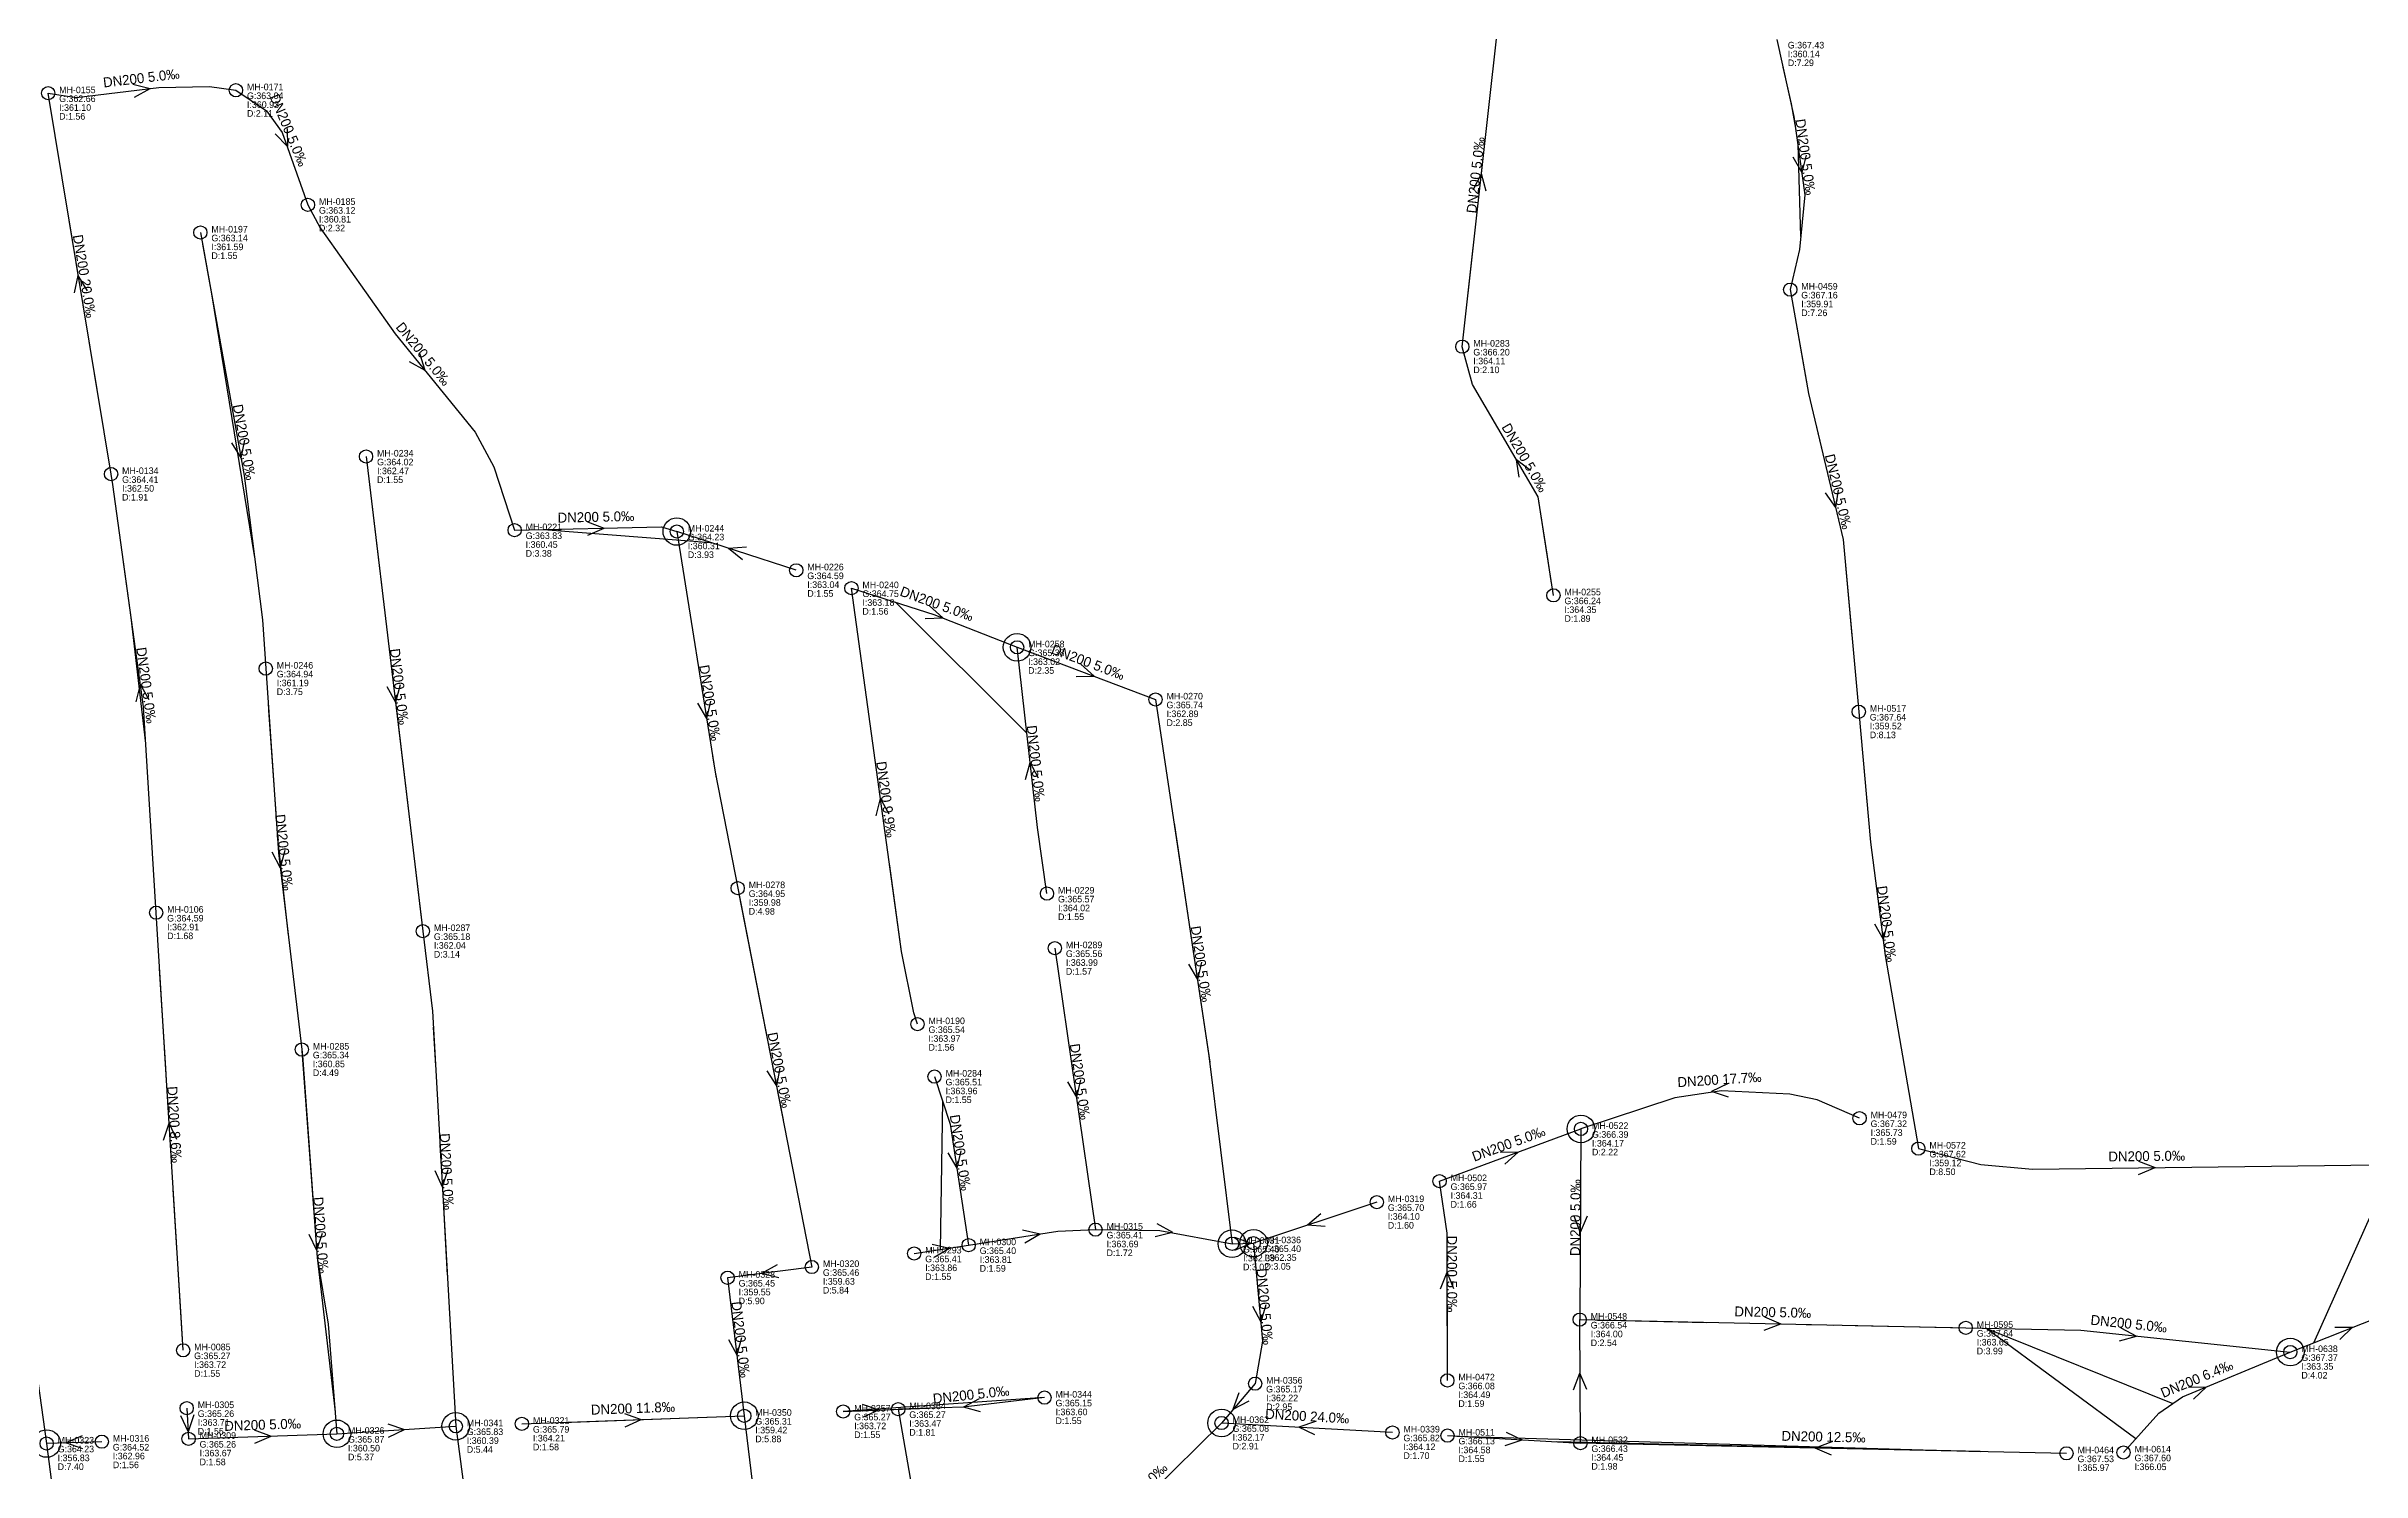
# Model space of a CAD drawing. Header units: metres. Extents: x 449913 to 451990, y 2566939 to 2570822.
# Drawn here: x 450338 to 450757.8, y 2569637.6 to 2569896 of the extents above; entities that cross this region are included whole.
import ezdxf
from ezdxf.enums import TextEntityAlignment as Align

# ---------------------------------------------------------------- set-up
doc = ezdxf.new("R2010")
doc.units = ezdxf.units.M
for name, color, linetype in [('SEW-DROP', 6, 'Continuous'), ('SEW-LABEL', 2, 'Continuous'), ('SEW-MH', 7, 'Continuous'), ('SEW-MH-LABEL', 8, 'Continuous'), ('SEW-PIPE-DN200', 3, 'Continuous'), ('SEW-RIDER', 8, 'Continuous')]:
    doc.layers.add(name, color=color, linetype=linetype)

msp = doc.modelspace()

# ---------------------------------------------------------------- linework, layer by layer
at = {"layer": 'SEW-DROP'}
for centre in [(450452.34, 2569808.03), (450514.03, 2569787.04), (450616.25, 2569699.71), (450552.99, 2569678.89), (450556.9, 2569678.99), (450744.85, 2569659.25), (450412.27, 2569645.8), (450464.57, 2569647.7), (450551.1, 2569646.39), (450338.1, 2569642.67), (450390.73, 2569644.43)]:
    msp.add_circle(centre, 2.5, dxfattribs=at)
at = {"layer": 'SEW-LABEL'}
for p, q in [((450353.73, 2569889.17), (450356.85, 2569888.34)), ((450354.01, 2569886.79), (450356.85, 2569888.34)), ((450379.5, 2569880.17), (450381.77, 2569877.86)), ((450381.72, 2569881.09), (450381.77, 2569877.86)), ((450654.67, 2569875.95), (450656.27, 2569873.14)), ((450657.05, 2569876.28), (450656.27, 2569873.14)), ((450596.68, 2569870.01), (450598.21, 2569872.86)), ((450599.07, 2569869.75), (450598.21, 2569872.86)), ((450343.14, 2569851.3), (450343.83, 2569854.46)), ((450345.51, 2569851.69), (450343.83, 2569854.46)), ((450403.81, 2569838.86), (450406.64, 2569837.3)), ((450405.67, 2569840.38), (450406.64, 2569837.3)), ((450371.62, 2569824.14), (450373.33, 2569821.4)), ((450373.98, 2569824.57), (450373.33, 2569821.4)), ((450605.02, 2569817.87), (450604.55, 2569821.06)), ((450607.1, 2569819.08), (450604.55, 2569821.06)), ((450662.88, 2569815.61), (450662.4, 2569812.41)), ((450660.54, 2569815.05), (450662.4, 2569812.41)), ((450436.17, 2569809.76), (450439.2, 2569808.63)), ((450436.23, 2569807.36), (450439.2, 2569808.63)), ((450464.97, 2569805.19), (450461.74, 2569804.98)), ((450464.23, 2569802.91), (450461.74, 2569804.98)), ((450498.18, 2569794.53), (450500.59, 2569792.38)), ((450497.37, 2569792.27), (450500.59, 2569792.38)), ((450524.75, 2569781.72), (450527.98, 2569781.78)), ((450525.6, 2569783.97), (450527.98, 2569781.78)), ((450354.31, 2569777.18), (450355.09, 2569780.31)), ((450356.69, 2569777.51), (450355.09, 2569780.31)), ((450399.78, 2569779.95), (450401.33, 2569777.11)), ((450402.16, 2569780.24), (450401.33, 2569777.11)), ((450456.07, 2569776.93), (450457.72, 2569774.15)), ((450458.44, 2569777.3), (450457.72, 2569774.15)), ((450515.53, 2569763.06), (450516.39, 2569766.18)), ((450517.91, 2569763.33), (450516.39, 2569766.18)), ((450488.47, 2569756.49), (450489.25, 2569759.62)), ((450490.85, 2569756.81), (450489.25, 2569759.62)), ((450378.92, 2569749.93), (450380.43, 2569747.07)), ((450381.3, 2569750.19), (450380.43, 2569747.07)), ((450669.44, 2569736.92), (450671.01, 2569734.1)), ((450671.82, 2569737.23), (450671.01, 2569734.1)), ((450545.1, 2569729.6), (450546.73, 2569726.81)), ((450547.47, 2569729.96), (450546.73, 2569726.81)), ((450470.99, 2569710.72), (450470.39, 2569707.55)), ((450468.64, 2569710.26), (450470.39, 2569707.55)), ((450523.16, 2569708.28), (450524.78, 2569705.48)), ((450525.54, 2569708.62), (450524.78, 2569705.48)), ((450642.83, 2569707.87), (450639.92, 2569706.47)), ((450642.99, 2569705.47), (450639.92, 2569706.47)), ((450359.29, 2569697.68), (450360.3, 2569700.75)), ((450361.68, 2569697.82), (450360.3, 2569700.75)), ((450501.46, 2569695.39), (450503.1, 2569692.61)), ((450503.83, 2569695.75), (450503.1, 2569692.61)), ((450601.62, 2569695.58), (450604.85, 2569695.49)), ((450602.45, 2569693.33), (450604.85, 2569695.49)), ((450717.31, 2569693.87), (450720.33, 2569692.71)), ((450408.46, 2569692.16), (450409.83, 2569689.23)), ((450410.86, 2569692.29), (450409.83, 2569689.23)), ((450717.34, 2569691.47), (450720.33, 2569692.71)), ((450515.04, 2569681.4), (450518.19, 2569680.69)), ((450539.07, 2569680.18), (450542.2, 2569680.97)), ((450539.39, 2569682.56), (450542.2, 2569680.97)), ((450569.11, 2569684.33), (450566.65, 2569682.24)), ((450569.87, 2569682.05), (450566.65, 2569682.24)), ((450614.95, 2569683.93), (450616.12, 2569680.92)), ((450617.35, 2569683.91), (450616.12, 2569680.92)), ((450385.63, 2569680.6), (450387.04, 2569677.7)), ((450388.02, 2569680.78), (450387.04, 2569677.7)), ((450498.65, 2569678.84), (450501.79, 2569678.11)), ((450499.01, 2569676.47), (450501.79, 2569678.11)), ((450515.42, 2569679.03), (450518.19, 2569680.69)), ((450553.42, 2569680.1), (450556.44, 2569678.97)), ((450553.48, 2569677.7), (450556.44, 2569678.97)), ((450470.52, 2569675.08), (450467.7, 2569673.51)), ((450470.82, 2569672.7), (450467.7, 2569673.51)), ((450590.79, 2569670.72), (450591.99, 2569673.72)), ((450593.19, 2569670.73), (450591.99, 2569673.72)), ((450556.72, 2569667.6), (450558.19, 2569664.72)), ((450559.11, 2569667.82), (450558.19, 2569664.72)), ((450649.48, 2569663.22), (450652.51, 2569664.35)), ((450649.53, 2569665.62), (450652.51, 2569664.35)), ((450461.69, 2569661.56), (450463.24, 2569658.73)), ((450464.07, 2569661.85), (450463.24, 2569658.73)), ((450713.86, 2569661.27), (450716.97, 2569662.15)), ((450714.11, 2569663.66), (450716.97, 2569662.15)), ((450752.91, 2569663.75), (450756.14, 2569663.74)), ((450753.8, 2569661.52), (450756.14, 2569663.74)), ((450554.2, 2569651.88), (450553.17, 2569648.82)), ((450614.89, 2569652.43), (450616.07, 2569655.43)), ((450617.29, 2569652.44), (450616.07, 2569655.43)), ((450726.4, 2569652.91), (450729.63, 2569652.94)), ((450727.31, 2569650.69), (450729.63, 2569652.94)), ((450362.37, 2569647.74), (450363.75, 2569644.81)), ((450364.76, 2569647.88), (450363.75, 2569644.81)), ((450442.87, 2569648.11), (450445.91, 2569647.02)), ((450485.94, 2569649.82), (450488.99, 2569648.75)), ((450486.05, 2569647.42), (450488.99, 2569648.75)), ((450507.15, 2569650.79), (450504.29, 2569649.28)), ((450507.4, 2569648.41), (450504.29, 2569649.28)), ((450556.03, 2569650.32), (450553.17, 2569648.82)), ((450344.56, 2569644.08), (450341.6, 2569642.78)), ((450375.74, 2569645.13), (450378.78, 2569644.03)), ((450375.82, 2569642.73), (450378.78, 2569644.03)), ((450399.93, 2569646.22), (450403, 2569645.21)), ((450400.08, 2569643.82), (450403, 2569645.21)), ((450442.96, 2569645.71), (450445.91, 2569647.02)), ((450568.15, 2569646.64), (450565.09, 2569645.61)), ((450568.01, 2569644.25), (450565.09, 2569645.61)), ((450602.53, 2569642.31), (450605.6, 2569643.34)), ((450602.67, 2569644.71), (450605.6, 2569643.34)), ((450344.64, 2569641.69), (450341.6, 2569642.78)), ((450661.74, 2569642.98), (450658.71, 2569641.84)), ((450661.69, 2569640.58), (450658.71, 2569641.84))]:
    msp.add_line(p, q, dxfattribs=at)
at = {"layer": 'SEW-MH'}
for centre in [(450338.37, 2569887.51), (450372.42, 2569888.04), (450385.47, 2569867.26), (450365.97, 2569862.25), (450654.19, 2569851.89), (450594.74, 2569841.55), (450349.78, 2569818.45), (450396, 2569821.63), (450422.94, 2569808.27), (450452.34, 2569808.03), (450474, 2569801), (450483.99, 2569797.76), (450611.26, 2569796.46), (450514.03, 2569787.04), (450377.82, 2569783.18), (450539.12, 2569777.58), (450666.61, 2569775.36), (450463.38, 2569743.37), (450357.95, 2569738.92), (450519.45, 2569742.38), (450406.3, 2569735.58), (450520.88, 2569732.48), (450495.97, 2569718.71), (450384.36, 2569714.1), (450499.06, 2569709.2), (450666.76, 2569701.65), (450616.25, 2569699.71), (450677.42, 2569696.14), (450590.62, 2569690.24), (450579.24, 2569686.44), (450528.25, 2569681.45), (450495.37, 2569677.13), (450505.25, 2569678.63), (450552.99, 2569678.89), (450556.9, 2569678.99), (450461.55, 2569672.73), (450476.82, 2569674.67), (450616.02, 2569665.13), (450686, 2569663.64), (450362.84, 2569659.57), (450744.85, 2569659.25), (450519, 2569651), (450557.18, 2569653.53), (450592.03, 2569654.11), (450363.49, 2569649.09), (450424.26, 2569646.24), (450464.57, 2569647.7), (450482.5, 2569648.47), (450492.49, 2569648.9), (450551.1, 2569646.39), (450338.1, 2569642.67), (450348.1, 2569643), (450363.83, 2569643.53), (450390.73, 2569644.43), (450412.27, 2569645.8), (450582.07, 2569644.67), (450592.05, 2569644.11), (450616.15, 2569642.74), (450704.28, 2569640.89), (450714.61, 2569641.05)]:
    msp.add_circle(centre, 1.2, dxfattribs=at)
at = {"layer": 'SEW-PIPE-DN200'}
for points in [[(450594.74, 2569841.55), (450594.74, 2569841.55), (450601.34, 2569901.19)], [(450651.75, 2569897.22), (450654.86, 2569883.31), (450656.84, 2569869.09), (450655.85, 2569859.17), (450654.19, 2569851.89), (450654.19, 2569851.89)], [(450338.37, 2569887.51), (450343.47, 2569886.74), (450358.44, 2569888.53), (450367.62, 2569888.72), (450372.42, 2569888.04)], [(450349.78, 2569818.45), (450338.37, 2569887.51)], [(450372.42, 2569888.04), (450372.42, 2569888.04), (450377.97, 2569884.34), (450380.77, 2569880.4), (450385.47, 2569867.26), (450385.47, 2569867.26)], [(450385.47, 2569867.26), (450387.7, 2569863.07), (450401.26, 2569843.88), (450415.81, 2569826.06), (450419.2, 2569819.77), (450422.94, 2569808.27)], [(450365.97, 2569862.25), (450373.91, 2569818.19), (450377.21, 2569792), (450377.82, 2569783.18)], [(450654.19, 2569851.89), (450657.5, 2569833.04), (450663.79, 2569806.58), (450666.61, 2569775.36)], [(450611.26, 2569796.46), (450608.5, 2569814.3), (450596.59, 2569834.67), (450594.74, 2569841.55)], [(450396, 2569821.63), (450406.3, 2569735.58)], [(450357.95, 2569738.92), (450355.65, 2569776.26), (450350.09, 2569816.58), (450349.78, 2569818.45)], [(450422.94, 2569808.27), (450449.59, 2569808.86), (450452.34, 2569808.03)], [(450452.34, 2569808.03), (450459.27, 2569764.41), (450463.38, 2569743.37)], [(450474, 2569801), (450452.34, 2569808.03)], [(450483.99, 2569797.76), (450498.96, 2569792.98), (450514.03, 2569787.04)], [(450495.97, 2569718.71), (450495.3, 2569720.76), (450493.07, 2569731.9), (450483.99, 2569797.76)], [(450514.03, 2569787.04), (450539.12, 2569777.58), (450539.12, 2569777.58)], [(450519.45, 2569742.38), (450517.72, 2569754.38), (450514.03, 2569787.04)], [(450377.82, 2569783.18), (450380.12, 2569749.8), (450384.36, 2569714.1)], [(450539.12, 2569777.58), (450548.81, 2569712.97), (450552.99, 2569678.89)], [(450666.61, 2569775.36), (450668.75, 2569751.68), (450671.39, 2569731.17), (450677.42, 2569696.14)], [(450463.38, 2569743.37), (450476.82, 2569674.67)], [(450362.84, 2569659.57), (450357.95, 2569738.92)], [(450406.3, 2569735.58), (450408.04, 2569721.09), (450412.27, 2569645.8)], [(450520.88, 2569732.48), (450528.25, 2569681.45)], [(450329.42, 2569715.36), (450332.75, 2569680.94), (450338.1, 2569642.67)], [(450384.36, 2569714.1), (450384.49, 2569713.02), (450387.14, 2569676.38), (450389.12, 2569664.34), (450390.73, 2569644.43)], [(450499.06, 2569709.2), (450501.88, 2569700.56), (450505.25, 2569678.63)], [(450666.76, 2569701.65), (450659.08, 2569705), (450654.13, 2569706), (450641.75, 2569706.62), (450633.24, 2569705.36), (450616.25, 2569699.71)], [(450590.62, 2569690.24), (450616.25, 2569699.71)], [(450616.25, 2569699.71), (450616.02, 2569665.13)], [(450677.42, 2569696.14), (450688.76, 2569693.25), (450698.08, 2569692.44), (450760.63, 2569693.19)], [(450592.03, 2569654.11), (450591.97, 2569680.82), (450590.62, 2569690.24)], [(450579.24, 2569686.44), (450556.9, 2569678.99)], [(450505.25, 2569678.63), (450521.44, 2569681.2), (450528.25, 2569681.45)], [(450528.25, 2569681.45), (450539.9, 2569681.32), (450552.99, 2569678.89)], [(450495.37, 2569677.13), (450505.25, 2569678.63)], [(450552.99, 2569678.89), (450556.9, 2569678.99)], [(450556.9, 2569678.99), (450558.51, 2569661.21), (450557.18, 2569653.53)], [(450476.82, 2569674.67), (450461.55, 2569672.73)], [(450461.55, 2569672.73), (450464.57, 2569647.7)], [(450616.15, 2569642.74), (450616.02, 2569665.13)], [(450616.02, 2569665.13), (450686, 2569663.64)], [(450744.85, 2569659.25), (450764.64, 2569667.12)], [(450686, 2569663.64), (450706.9, 2569663.2), (450744.85, 2569659.25)], [(450714.61, 2569641.05), (450721.02, 2569648.18), (450725.32, 2569651.16), (450744.85, 2569659.25)], [(450557.18, 2569653.53), (450557.18, 2569653.53), (450551.1, 2569646.39)], [(450363.49, 2569649.09), (450363.83, 2569643.53)], [(450424.26, 2569646.24), (450464.57, 2569647.7)], [(450464.57, 2569647.7), (450467.45, 2569623.77)], [(450482.5, 2569648.47), (450492.49, 2569648.9)], [(450519, 2569651), (450504.24, 2569649.26), (450492.49, 2569648.9)], [(450492.49, 2569648.9), (450496.8, 2569623.89), (450499.66, 2569613.25), (450501.41, 2569608.96)], [(450363.83, 2569643.53), (450390.73, 2569644.43)], [(450390.73, 2569644.43), (450412.27, 2569645.8)], [(450412.27, 2569645.8), (450415.29, 2569622.92)], [(450551.1, 2569646.39), (450533.9, 2569629.46), (450530.99, 2569620.46), (450530.46, 2569613.05)], [(450582.07, 2569644.67), (450551.1, 2569646.39)], [(450592.05, 2569644.11), (450616.15, 2569642.74)], [(450348.1, 2569643), (450338.1, 2569642.67)], [(450338.1, 2569642.67), (450341.28, 2569617.95)], [(450704.28, 2569640.89), (450616.15, 2569642.74)]]:
    msp.add_lwpolyline(points, dxfattribs=at)
at = {"layer": 'SEW-RIDER'}
for points in [[(450652.87, 2569892.2), (450654.35, 2569885.6), (450655.21, 2569880.78)], [(450342.68, 2569886.86), (450343.47, 2569886.74)], [(450598.83, 2569878.5), (450598.91, 2569879.19)], [(450655.56, 2569878.26), (450656.08, 2569861.52)], [(450594.74, 2569841.55), (450595.04, 2569844.26), (450598.4, 2569874.64)], [(450347.79, 2569830.48), (450341.75, 2569867.08)], [(450366.35, 2569860.15), (450367.97, 2569851.15), (450375.79, 2569803.3)], [(450654.19, 2569851.89), (450656.29, 2569839.93), (450657.5, 2569833.04)], [(450601.75, 2569825.85), (450600.09, 2569828.68)], [(450658.7, 2569827.98), (450663.79, 2569806.58), (450665.36, 2569789.16)], [(450396, 2569821.63), (450398.37, 2569801.86), (450398.78, 2569798.39)], [(450610.91, 2569798.69), (450610.1, 2569803.94), (450608.5, 2569814.3)], [(450428.18, 2569808.38), (450458.5, 2569806.03)], [(450356.06, 2569769.62), (450353.41, 2569792.47), (450351.91, 2569803.41)], [(450491.97, 2569795.21), (450515.79, 2569771.48)], [(450400.97, 2569780.09), (450401.26, 2569777.7), (450406.01, 2569738.03)], [(450378.25, 2569777.01), (450378.35, 2569775.59), (450379.75, 2569755.28)], [(450458.81, 2569767.28), (450459.48, 2569763.36)], [(450667.51, 2569765.32), (450667.52, 2569765.23), (450668.08, 2569759.09)], [(450379.91, 2569752.85), (450381.9, 2569734.84)], [(450542.48, 2569755.18), (450545.97, 2569731.9), (450548.95, 2569711.83)], [(450493.07, 2569731.9), (450490.93, 2569747.4), (450490.89, 2569747.7)], [(450463.59, 2569742.33), (450467.87, 2569720.42), (450471.6, 2569701.36)], [(450359.89, 2569707.46), (450359.69, 2569710.72), (450358.57, 2569728.83)], [(450408.2, 2569718.19), (450408.54, 2569712.19), (450408.6, 2569711.11)], [(450384.39, 2569713.89), (450387.14, 2569676.38), (450390.4, 2569648.43)], [(450500.51, 2569704.76), (450500.08, 2569677.85)], [(450409.41, 2569696.76), (450409.79, 2569689.99), (450410.73, 2569673.17)], [(450362.84, 2569659.57), (450362.35, 2569667.55), (450361.04, 2569688.7)], [(450749.09, 2569660.94), (450760.75, 2569687.05)], [(450592.01, 2569664.03), (450592, 2569668)], [(450619.23, 2569665.06), (450620.92, 2569665.02), (450638.99, 2569664.64)], [(450657.09, 2569664.26), (450660.81, 2569664.18), (450661.95, 2569664.15)], [(450665.99, 2569664.07), (450683.62, 2569663.7)], [(450716.82, 2569643.51), (450689.64, 2569663.57), (450723.57, 2569649.95)], [(450431.27, 2569646.49), (450433.25, 2569646.56), (450457.74, 2569647.45)], [(450519, 2569651), (450482.5, 2569648.47), (450497.83, 2569649.06)], [(450593.77, 2569644.01), (450688.65, 2569641.22), (450611.79, 2569642.99)], [(450683.03, 2569641.33), (450643.71, 2569642.16), (450620.32, 2569642.65)]]:
    msp.add_lwpolyline(points, dxfattribs=at)

# ---------------------------------------------------------------- texts
at = {"layer": 'SEW-LABEL'}
for s, rotation, p in [('DN200 5.0‰', 6.8234, (450355.36, 2569889.36)), ('DN200 5.0‰', -67.3051, (450381.19, 2569880.45)), ('DN200 5.0‰', -82.0569, (450656.07, 2569875.83)), ('DN200 5.0‰', 83.6865, (450598.04, 2569872.57)), ('DN200 20.0‰', 279.3809, (450344.08, 2569854.18)), ('DN200 5.0‰', -50.7727, (450405.69, 2569839.66)), ('DN200 5.0‰', -79.7861, (450373.06, 2569824.08)), ('DN200 5.0‰', 300.3026, (450605.3, 2569820.97)), ('DN200 5.0‰', -76.6397, (450662.05, 2569815.07)), ('DN200 5.0‰', 1.2689, (450437.7, 2569809.79)), ('DN200 5.0‰', -19.8319, (450499.18, 2569794.09)), ('DN200 5.0‰', 277.8454, (450355.29, 2569780.03)), ('DN200 5.0‰', -83.1721, (450401.15, 2569779.8)), ('DN200 5.0‰', -20.6598, (450526.58, 2569783.51)), ('DN200 5.0‰', -80.9723, (450457.49, 2569776.83)), ('DN200 5.0‰', 276.4418, (450516.55, 2569765.89)), ('DN200 9.9‰', 277.8521, (450489.45, 2569759.34)), ('DN200 5.0‰', -83.7655, (450380.27, 2569749.76)), ('DN200 5.0‰', -82.6477, (450670.82, 2569736.78)), ('DN200 5.0‰', -81.4762, (450546.51, 2569729.5)), ('DN200 5.0‰', -78.9358, (450470.1, 2569710.22)), ('DN200 5.0‰', -81.7836, (450524.56, 2569708.16)), ('DN200 8.6‰', 273.5272, (450360.39, 2569700.45)), ('DN200 17.7‰', 3.7409, (450641.41, 2569707.77)), ('DN200 5.0‰', -81.2389, (450502.87, 2569695.29)), ('DN200 5.0‰', -86.781, (450409.75, 2569691.93)), ('DN200 5.0‰', 20.2731, (450603.44, 2569696.17)), ('DN200 5.0‰', 0.6874, (450718.83, 2569693.89)), ('DN200 5.0‰', 89.6038, (450616.13, 2569683.62)), ('DN200 5.0‰', -85.8703, (450386.93, 2569680.39)), ('DN200 5.0‰', 270.1228, (450591.99, 2569673.42)), ('DN200 5.0‰', -84.8309, (450558.05, 2569667.42)), ('DN200 5.0‰', -83.1298, (450463.06, 2569661.42)), ('DN200 5.0‰', -1.2142, (450651.01, 2569665.59)), ('DN200 5.0‰', -5.9416, (450715.48, 2569663.51)), ('DN200 6.4‰', 22.5009, (450728.24, 2569653.57)), ('DN200 5.0‰', 6.1913, (450505.78, 2569650.64)), ('DN200 11.8‰', 2.0833, (450444.42, 2569648.17)), ('DN200 24.0‰', 356.8169, (450566.58, 2569646.73)), ('DN200 5.0‰', 1.9126, (450377.28, 2569645.18)), ('DN200 12.5‰', 358.7978, (450660.21, 2569643.01)), ('DN200 5.0‰', 44.5562, (450536.49, 2569633.2))]:
    msp.add_text(s, height=1.8, rotation=rotation, dxfattribs=at).set_placement(p, align=Align.CENTER)
at = {"layer": 'SEW-MH-LABEL'}
for s, p in [('G:367.43', (450653.75, 2569895.62)), ('I:360.14', (450653.75, 2569894.02)), ('D:7.29', (450653.75, 2569892.42)), ('G:362.66', (450340.37, 2569885.91)), ('MH-0155', (450340.37, 2569887.51)), ('G:363.04', (450374.42, 2569886.44)), ('MH-0171', (450374.42, 2569888.04)), ('D:1.56', (450340.37, 2569882.71)), ('I:361.10', (450340.37, 2569884.31)), ('D:2.11', (450374.42, 2569883.24)), ('I:360.93', (450374.42, 2569884.84)), ('G:363.12', (450387.47, 2569865.66)), ('MH-0185', (450387.47, 2569867.26)), ('G:363.14', (450367.97, 2569860.65)), ('MH-0197', (450367.97, 2569862.25)), ('D:2.32', (450387.47, 2569862.46)), ('I:360.81', (450387.47, 2569864.06)), ('D:1.55', (450367.97, 2569857.45)), ('I:361.59', (450367.97, 2569859.05)), ('MH-0459', (450656.19, 2569851.89)), ('G:367.16', (450656.19, 2569850.29)), ('I:359.91', (450656.19, 2569848.69)), ('D:7.26', (450656.19, 2569847.09)), ('G:366.20', (450596.74, 2569839.95)), ('MH-0283', (450596.74, 2569841.55)), ('D:2.10', (450596.74, 2569836.75)), ('I:364.11', (450596.74, 2569838.35)), ('MH-0134', (450351.78, 2569818.45)), ('G:364.02', (450398, 2569820.03)), ('MH-0234', (450398, 2569821.63)), ('I:362.47', (450398, 2569818.43)), ('G:364.41', (450351.78, 2569816.85)), ('I:362.50', (450351.78, 2569815.25)), ('D:1.55', (450398, 2569816.83)), ('D:1.91', (450351.78, 2569813.65)), ('G:363.83', (450424.94, 2569806.67)), ('MH-0221', (450424.94, 2569808.27)), ('G:364.23', (450454.34, 2569806.43)), ('MH-0244', (450454.34, 2569808.03)), ('D:3.38', (450424.94, 2569803.47)), ('I:360.45', (450424.94, 2569805.07)), ('D:3.93', (450454.34, 2569803.23)), ('I:360.31', (450454.34, 2569804.83)), ('G:364.59', (450476, 2569799.4)), ('MH-0226', (450476, 2569801)), ('I:363.04', (450476, 2569797.8)), ('MH-0240', (450485.99, 2569797.76)), ('D:1.55', (450476, 2569796.2)), ('G:364.75', (450485.99, 2569796.16)), ('I:363.18', (450485.99, 2569794.56)), ('G:366.24', (450613.26, 2569794.86)), ('MH-0255', (450613.26, 2569796.46)), ('I:364.35', (450613.26, 2569793.26)), ('D:1.56', (450485.99, 2569792.96)), ('D:1.89', (450613.26, 2569791.66)), ('G:365.38', (450516.03, 2569785.44)), ('MH-0258', (450516.03, 2569787.04)), ('G:364.94', (450379.82, 2569781.58)), ('MH-0246', (450379.82, 2569783.18)), ('D:2.35', (450516.03, 2569782.24)), ('I:363.02', (450516.03, 2569783.84)), ('D:3.75', (450379.82, 2569778.38)), ('I:361.19', (450379.82, 2569779.98)), ('MH-0270', (450541.12, 2569777.58)), ('G:365.74', (450541.12, 2569775.98)), ('D:2.85', (450541.12, 2569772.78)), ('I:362.89', (450541.12, 2569774.38)), ('G:367.64', (450668.61, 2569773.76)), ('MH-0517', (450668.61, 2569775.36)), ('I:359.52', (450668.61, 2569772.16)), ('D:8.13', (450668.61, 2569770.56)), ('MH-0278', (450465.38, 2569743.37)), ('MH-0106', (450359.95, 2569738.92)), ('G:364.95', (450465.38, 2569741.77)), ('D:4.98', (450465.38, 2569738.57)), ('I:359.98', (450465.38, 2569740.17)), ('G:365.57', (450521.45, 2569740.78)), ('MH-0229', (450521.45, 2569742.38)), ('I:364.02', (450521.45, 2569739.18)), ('G:364.59', (450359.95, 2569737.32)), ('I:362.91', (450359.95, 2569735.72)), ('MH-0287', (450408.3, 2569735.58)), ('D:1.55', (450521.45, 2569737.58)), ('D:1.68', (450359.95, 2569734.12)), ('G:365.18', (450408.3, 2569733.98)), ('D:3.14', (450408.3, 2569730.78)), ('I:362.04', (450408.3, 2569732.38)), ('G:365.56', (450522.88, 2569730.88)), ('MH-0289', (450522.88, 2569732.48)), ('D:1.57', (450522.88, 2569727.68)), ('I:363.99', (450522.88, 2569729.28)), ('MH-0190', (450497.97, 2569718.71)), ('MH-0285', (450386.36, 2569714.1)), ('G:365.54', (450497.97, 2569717.11)), ('D:1.56', (450497.97, 2569713.91)), ('I:363.97', (450497.97, 2569715.51)), ('G:365.34', (450386.36, 2569712.5)), ('D:4.49', (450386.36, 2569709.3)), ('I:360.85', (450386.36, 2569710.9)), ('MH-0284', (450501.06, 2569709.2)), ('G:365.51', (450501.06, 2569707.6)), ('I:363.96', (450501.06, 2569706)), ('D:1.55', (450501.06, 2569704.4)), ('MH-0479', (450668.76, 2569701.65)), ('G:366.39', (450618.25, 2569698.11)), ('MH-0522', (450618.25, 2569699.71)), ('I:364.17', (450618.25, 2569696.51)), ('G:367.32', (450668.76, 2569700.05)), ('D:1.59', (450668.76, 2569696.85)), ('I:365.73', (450668.76, 2569698.45)), ('D:2.22', (450618.25, 2569694.91)), ('G:367.62', (450679.42, 2569694.54)), ('MH-0572', (450679.42, 2569696.14)), ('I:359.12', (450679.42, 2569692.94)), ('G:365.97', (450592.62, 2569688.64)), ('MH-0502', (450592.62, 2569690.24)), ('D:8.50', (450679.42, 2569691.34)), ('G:365.70', (450581.24, 2569684.84)), ('MH-0319', (450581.24, 2569686.44)), ('D:1.66', (450592.62, 2569685.44)), ('I:364.31', (450592.62, 2569687.04)), ('G:365.41', (450530.25, 2569679.85)), ('MH-0315', (450530.25, 2569681.45)), ('D:1.60', (450581.24, 2569681.64)), ('I:364.10', (450581.24, 2569683.24)), ('G:365.41', (450497.37, 2569675.53)), ('MH-0293', (450497.37, 2569677.13)), ('G:365.40', (450507.25, 2569677.03)), ('MH-0300', (450507.25, 2569678.63)), ('D:1.72', (450530.25, 2569676.65)), ('I:363.69', (450530.25, 2569678.25)), ('G:365.40', (450554.99, 2569677.29)), ('MH-0331', (450554.99, 2569678.89)), ('I:362.39', (450554.99, 2569675.69)), ('G:365.40', (450558.9, 2569677.39)), ('MH-0336', (450558.9, 2569678.99)), ('I:362.35', (450558.9, 2569675.79)), ('MH-0328', (450463.55, 2569672.73)), ('G:365.46', (450478.82, 2569673.07)), ('MH-0320', (450478.82, 2569674.67)), ('I:359.63', (450478.82, 2569671.47)), ('D:1.55', (450497.37, 2569672.33)), ('I:363.86', (450497.37, 2569673.93)), ('D:1.59', (450507.25, 2569673.83)), ('I:363.81', (450507.25, 2569675.43)), ('D:3.02', (450554.99, 2569674.09)), ('D:3.05', (450558.9, 2569674.19)), ('G:365.45', (450463.55, 2569671.13)), ('D:5.90', (450463.55, 2569667.93)), ('I:359.55', (450463.55, 2569669.53)), ('D:5.84', (450478.82, 2569669.87)), ('G:366.54', (450618.02, 2569663.53)), ('MH-0548', (450618.02, 2569665.13)), ('MH-0595', (450688, 2569663.64)), ('MH-0085', (450364.84, 2569659.57)), ('D:2.54', (450618.02, 2569660.33)), ('I:364.00', (450618.02, 2569661.93)), ('G:367.64', (450688, 2569662.04)), ('D:3.99', (450688, 2569658.84)), ('I:363.65', (450688, 2569660.44)), ('MH-0638', (450746.85, 2569659.25)), ('G:365.27', (450364.84, 2569657.97)), ('D:1.55', (450364.84, 2569654.77)), ('I:363.72', (450364.84, 2569656.37)), ('G:367.37', (450746.85, 2569657.65)), ('I:363.35', (450746.85, 2569656.05)), ('MH-0344', (450521, 2569651)), ('G:365.17', (450559.18, 2569651.93)), ('MH-0356', (450559.18, 2569653.53)), ('I:362.22', (450559.18, 2569650.33)), ('G:366.08', (450594.03, 2569652.51)), ('MH-0472', (450594.03, 2569654.11)), ('I:364.49', (450594.03, 2569650.91)), ('D:4.02', (450746.85, 2569654.45)), ('G:365.26', (450365.49, 2569647.49)), ('MH-0305', (450365.49, 2569649.09)), ('MH-0321', (450426.26, 2569646.24)), ('MH-0350', (450466.57, 2569647.7)), ('G:365.27', (450484.5, 2569646.87)), ('MH-0357', (450484.5, 2569648.47)), ('G:365.27', (450494.49, 2569647.3)), ('MH-0364', (450494.49, 2569648.9)), ('G:365.15', (450521, 2569649.4)), ('D:1.55', (450521, 2569646.2)), ('I:363.60', (450521, 2569647.8)), ('MH-0362', (450553.1, 2569646.39)), ('D:2.95', (450559.18, 2569648.73)), ('D:1.59', (450594.03, 2569649.31)), ('MH-0323', (450340.1, 2569642.67)), ('MH-0316', (450350.1, 2569643)), ('D:1.55', (450365.49, 2569644.29)), ('I:363.71', (450365.49, 2569645.89)), ('G:365.26', (450365.83, 2569641.93)), ('MH-0309', (450365.83, 2569643.53)), ('G:365.87', (450392.73, 2569642.83)), ('MH-0326', (450392.73, 2569644.43)), ('G:365.83', (450414.27, 2569644.2)), ('MH-0341', (450414.27, 2569645.8)), ('I:360.39', (450414.27, 2569642.6)), ('G:365.79', (450426.26, 2569644.64)), ('I:364.21', (450426.26, 2569643.04)), ('G:365.31', (450466.57, 2569646.1)), ('D:5.88', (450466.57, 2569642.9)), ('I:359.42', (450466.57, 2569644.5)), ('D:1.55', (450484.5, 2569643.67)), ('I:363.72', (450484.5, 2569645.27)), ('D:1.81', (450494.49, 2569644.1)), ('I:363.47', (450494.49, 2569645.7)), ('G:365.08', (450553.1, 2569644.79)), ('I:362.17', (450553.1, 2569643.19)), ('G:365.82', (450584.07, 2569643.07)), ('MH-0339', (450584.07, 2569644.67)), ('G:366.13', (450594.05, 2569642.51)), ('MH-0511', (450594.05, 2569644.11)), ('MH-0532', (450618.15, 2569642.74)), ('G:364.23', (450340.1, 2569641.07)), ('D:7.40', (450340.1, 2569637.87)), ('I:356.83', (450340.1, 2569639.47)), ('G:364.52', (450350.1, 2569641.4)), ('D:1.56', (450350.1, 2569638.2)), ('I:362.96', (450350.1, 2569639.8)), ('D:1.58', (450365.83, 2569638.73)), ('I:363.67', (450365.83, 2569640.33)), ('D:5.37', (450392.73, 2569639.63)), ('I:360.50', (450392.73, 2569641.23)), ('D:5.44', (450414.27, 2569641)), ('D:1.58', (450426.26, 2569641.44)), ('D:2.91', (450553.1, 2569641.59)), ('D:1.70', (450584.07, 2569639.87)), ('I:364.12', (450584.07, 2569641.47)), ('D:1.55', (450594.05, 2569639.31)), ('I:364.58', (450594.05, 2569640.91)), ('G:366.43', (450618.15, 2569641.14)), ('D:1.98', (450618.15, 2569637.94)), ('I:364.45', (450618.15, 2569639.54)), ('G:367.53', (450706.28, 2569639.29)), ('MH-0464', (450706.28, 2569640.89)), ('G:367.60', (450716.61, 2569639.45)), ('MH-0614', (450716.61, 2569641.05)), ('I:366.05', (450716.61, 2569637.85)), ('I:365.97', (450706.28, 2569637.69))]:
    msp.add_text(s, height=1.2, dxfattribs=at).set_placement(p)

doc.saveas('drawing.dxf')
